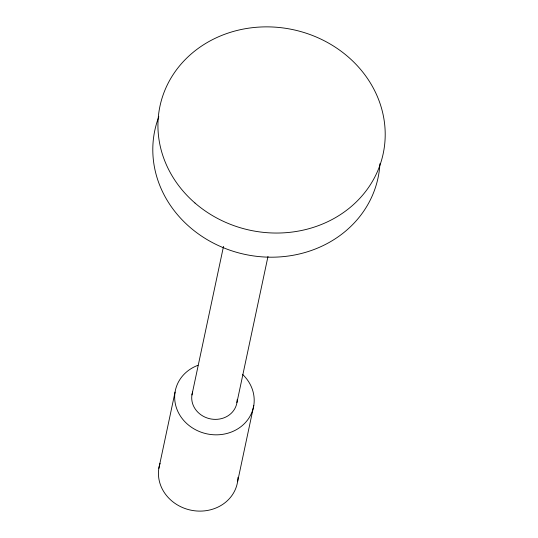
<?xml version="1.0" encoding="UTF-8"?>
<svg xmlns="http://www.w3.org/2000/svg" width="538" height="538" viewBox="0 0 538 538"><rect width="100%" height="100%" fill="white"/><g stroke="black" fill="none" stroke-linecap="round" stroke-linejoin="round"><path stroke-width="0.81" d="M158.851 468.363L175.058 392.094M191.931 394.953L223.519 246.35M236.928 402.565L267.991 256.431M237.588 481.698L253.801 405.423M237.157 399.694A22.825 20.511 12 0 1 211.152 419.015A22.825 20.511 12 0 1 192.638 392.061M237.984 477.307A39.94 35.898 12 0 1 192.133 510.414A39.94 35.898 12 0 1 160.075 463.305M242.604 374.428A39.94 35.898 12 0 1 238.959 428.1A39.94 35.898 12 0 1 180.432 416.123A39.94 35.898 12 0 1 197.977 365.295M379.929 163.673A114.11 102.563 12 0 1 245.16 254.44A114.11 102.563 12 0 1 158.824 116.773M194.971 203.014A114.11 102.563 12 0 0 382.565 156.41A114.11 102.563 12 0 0 237.171 30.437A114.11 102.563 12 0 0 194.971 203.014"/></g></svg>
